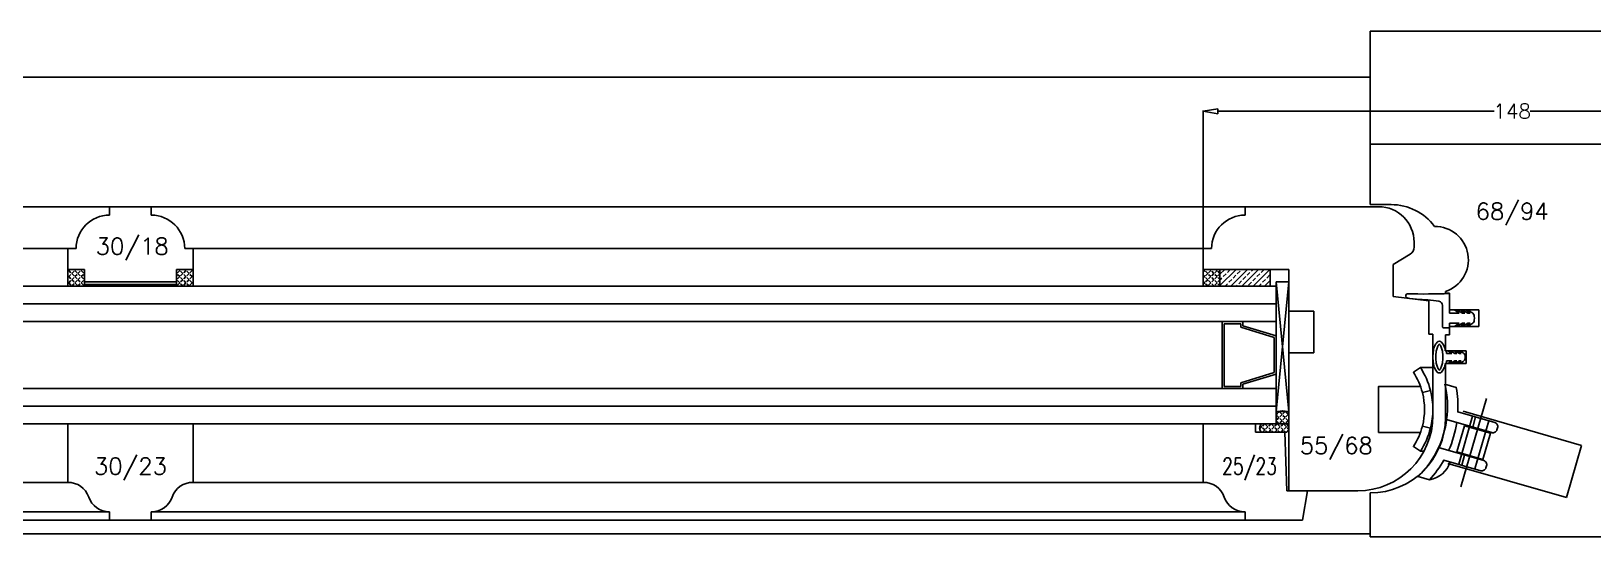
# Model space of a CAD drawing. Header units: millimetres. Extents: x 2806 to 10642, y -276 to 6064.
# Drawn here: x 5501.5 to 5875.6, y 488.1 to 609.1 of the extents above; entities that cross this region are included whole.
import ezdxf
from ezdxf.enums import TextEntityAlignment as Align

# ---------------------------------------------------------------- set-up
doc = ezdxf.new("R2010")
doc.units = ezdxf.units.MM
doc.linetypes.add('CACHE2', pattern=[4.7625, 3.175, -1.5875])
doc.layers.get('0').update_dxf_attribs({"color": 250})
doc.layers.add('dim', color=7, linetype='Continuous')
doc.styles.add('romans', font='romans.shx')
doc.dimstyles.new('ECH1-1', dxfattribs={"dimtxt": 3.5, "dimasz": 3.5, "dimexe": 0.18, "dimexo": 0, "dimgap": 0.09, "dimtad": 0, "dimdec": 4, "dimdsep": 46, "dimtxsty": 'romans', "dimblk1": 'CLOSEDBLANK', "dimblk2": 'CLOSEDBLANK', "dimsah": 1, "dimcen": 1, "dimclrd": 3, "dimclre": 3, "dimclrt": 6, "dimadec": 0, "dimazin": 0, "dimtfac": 1, "dimtdec": 4, "dimtofl": 0, "dimtmove": 0, "dimatfit": 3, "dimldrblk": 'CLOSEDBLANK', "dimfxl": 1, "dimtolj": 1, "dimtzin": 0, "dimarcsym": 0})

# ---------------------------------------------------------------- blocks, each defined once
blk = doc.blocks.new('_ClosedBlank')
at = {"color": 0, "linetype": 'ByBlock', "lineweight": -2}
for p, q in [((-1, 0.17), (0, 0)), ((-1, 0.17), (-1, -0.17)), ((0, 0), (-1, -0.17))]:
    blk.add_line(p, q, dxfattribs=at)
blk = doc.blocks.new('*D25')
at = {"layer": 'Defpoints', "color": 0, "transparency": 16777216}
for p in [(5930.28, 589.98), (5782.28, 557.12), (5930.28, 553.12)]:
    blk.add_point(p, dxfattribs=at)
at = {"layer": 'dim', "color": 3, "lineweight": -2, "transparency": 16777216}
for p, q in [((5782.28, 557.12), (5782.28, 590.16)), ((5785.78, 589.98), (5851.94, 589.98)), ((5926.78, 589.98), (5860.62, 589.98)), ((5930.28, 553.12), (5930.28, 590.16))]:
    blk.add_line(p, q, dxfattribs=at)
at = {"layer": 'dim', "color": 3, "lineweight": -2, "transparency": 16777216, "xscale": 3.5, "yscale": 3.5, "zscale": 3.5, "rotation": 180}
blk.add_blockref('_ClosedBlank', (5782.28, 589.98), dxfattribs=at)
at = {"layer": 'dim', "color": 3, "lineweight": -2, "transparency": 16777216, "xscale": 3.5, "yscale": 3.5, "zscale": 3.5}
blk.add_blockref('_ClosedBlank', (5930.28, 589.98), dxfattribs=at)
at = {"layer": 'dim', "color": 6, "transparency": 16777216, "insert": (5856.28, 589.98), "char_height": 3.5, "attachment_point": 5, "style": 'romans'}
blk.add_mtext('\\A1;148', dxfattribs=at)

msp = doc.modelspace()

# ---------------------------------------------------------------- linework, layer by layer
for p, q in [((5890.28495735, 609.11803476), (5822.28495735, 609.11803476)), ((5822.28495735, 582.11803476), (5822.28495735, 609.11803476)), ((5212.78495735, 598.11803476), (5822.28495735, 598.11803476)), ((5822.28495735, 582.11803476), (5822.28495735, 567.61803476)), ((5890.28495735, 582.11803476), (5822.28495735, 582.11803476)), ((5258.28495735, 567.11803476), (5520.28495735, 567.11803476)), ((5520.28495735, 565.11803476), (5520.28495735, 567.11803476)), ((5520.28495735, 567.11803476), (5530.28495735, 567.11803476)), ((5530.28495735, 567.11803476), (5792.28495735, 567.11803476)), ((5530.28495735, 567.11803476), (5530.28495735, 565.11803476)), ((5824.28495735, 567.11803476), (5792.28495735, 567.11803476)), ((5792.28495735, 567.11803476), (5792.28495735, 565.11803476)), ((5822.28495735, 567.61803476), (5827.28495735, 567.61803476)), ((5832.78495735, 557.45041551), (5832.78495735, 558.61803476)), ((5268.28495735, 557.11803476), (5510.28495735, 557.11803476)), ((5510.28495735, 552.11803476), (5510.28495735, 557.11803476)), ((5510.28495735, 557.11803476), (5512.28495735, 557.11803476)), ((5538.28495735, 557.11803476), (5540.28495735, 557.11803476)), ((5782.28495735, 557.11803476), (5540.28495735, 557.11803476)), ((5540.28495735, 557.11803476), (5540.28495735, 552.11803476)), ((5784.28495735, 557.11803476), (5782.28495735, 557.11803476)), ((5782.28495735, 557.11803476), (5782.28495735, 552.11803476)), ((5827.78495735, 553.31803476), (5831.81394886, 555.73542966)), ((5510.28495735, 548.11803476), (5510.28495735, 552.11803476)), ((5510.28495735, 552.11803476), (5514.28495735, 552.11803476)), ((5514.28495735, 552.11803476), (5510.28495735, 552.11803476)), ((5514.28495735, 552.11803476), (5514.28495735, 548.11803476)), ((5514.28495735, 549.11803476), (5514.28495735, 552.11803476)), ((5536.28495735, 552.11803476), (5536.28495735, 548.11803476)), ((5540.28495735, 552.11803476), (5536.28495735, 552.11803476)), ((5536.28495735, 552.11803476), (5536.28495735, 549.11803476)), ((5540.28495735, 552.11803476), (5536.28495735, 552.11803476)), ((5540.28495735, 548.11803476), (5540.28495735, 552.11803476)), ((5782.28495735, 548.11803476), (5782.28495735, 552.11803476)), ((5782.28495735, 552.11803476), (5786.28495735, 552.11803476)), ((5782.28495735, 552.11803476), (5802.78495735, 552.11803476)), ((5786.28495735, 552.11803476), (5786.28495735, 548.11803476)), ((5786.28495735, 548.11803476), (5786.28495735, 552.11803476)), ((5786.28495735, 552.11803476), (5798.28495735, 552.11803476)), ((5798.28495735, 552.11803476), (5798.28495735, 548.11803476)), ((5802.78495735, 552.11803476), (5802.78495735, 542.11803476)), ((5827.78495735, 545.61803476), (5827.78495735, 553.31803476)), ((5799.78495735, 548.11803476), (5250.78495735, 548.11803476)), ((5514.28495735, 548.11803476), (5510.28495735, 548.11803476)), ((5514.28495735, 549.11803476), (5514.28495735, 548.51803476)), ((5536.28495735, 549.11803476), (5514.28495735, 549.11803476)), ((5536.28495735, 549.11803476), (5514.28495735, 549.11803476)), ((5514.28495735, 548.51803476), (5536.28495735, 548.51803476)), ((5536.28495735, 548.51803476), (5536.28495735, 549.11803476)), ((5536.28495735, 548.11803476), (5540.28495735, 548.11803476)), ((5786.28495735, 548.11803476), (5782.28495735, 548.11803476)), ((5798.28495735, 548.11803476), (5786.28495735, 548.11803476)), ((5799.78495735, 549.11803476), (5802.78495735, 518.11803476)), ((5802.78495735, 549.11803476), (5799.78495735, 518.11803476)), ((5799.78495735, 518.11803476), (5799.78495735, 549.11803476)), ((5799.78495735, 549.11803476), (5802.78495735, 549.11803476)), ((5799.78495735, 515.11803476), (5799.78495735, 548.11803476)), ((5802.78495735, 549.11803476), (5802.78495735, 518.11803476)), ((5840.28495735, 546.81869268), (5840.28495735, 546.41803476)), ((5840.28495735, 546.41803476), (5841.28495735, 546.41803476)), ((5841.28495735, 546.41803476), (5841.28495735, 542.41803476)), ((5841.28495735, 541.61803476), (5841.28495735, 546.31803476)), ((5799.78495735, 543.86803476), (5250.78495735, 543.86803476)), ((5836.28495735, 544.61803476), (5827.78495735, 545.61803476)), ((5830.78495735, 545.85127632), (5830.78495735, 545.66831306)), ((5831.11124194, 545.27516419), (5831.80494254, 545.14509532)), ((5831.80494254, 545.14509532), (5833.32734788, 544.96598881)), ((5836.28495735, 536.61803476), (5836.28495735, 544.61803476)), ((5839.58495735, 543.48807644), (5839.58495735, 538.51803476)), ((5841.28495735, 542.41803476), (5848.28495735, 542.41803476)), ((5842.95923398, 542.41803476), (5842.44924053, 542.41803476)), ((5842.44924053, 542.41803476), (5843.5967258, 541.61803476)), ((5844.34350192, 541.61803476), (5842.95923398, 542.41803476)), ((5844.28885977, 542.41803476), (5843.90636468, 542.41803476)), ((5843.90636468, 542.41803476), (5844.98099374, 541.61803476)), ((5845.69134176, 541.61803476), (5844.28885977, 542.41803476)), ((5845.49098719, 542.41803476), (5845.16313426, 542.41803476)), ((5845.16313426, 542.41803476), (5846.18312116, 541.61803476)), ((5846.61908525, 541.77774974), (5845.49098719, 542.41803476)), ((5848.28495735, 542.41803476), (5848.28495735, 538.41803476)), ((5799.78495735, 539.61803476), (5250.78495735, 539.61803476)), ((5786.78530256, 523.61849501), (5786.78530256, 539.61849502)), ((5786.78530256, 539.61849502), (5791.78530256, 539.61849502)), ((5787.28530256, 524.11849501), (5787.28530256, 539.11849502)), ((5787.28530256, 539.11849502), (5791.28530256, 539.11849502)), ((5791.28530256, 539.11849502), (5791.28530256, 538.262956)), ((5791.78530256, 539.61849502), (5791.78530256, 538.61849502)), ((5802.78495735, 542.11803476), (5808.78495735, 542.11803476)), ((5808.78495735, 542.11803476), (5808.78495735, 532.11803476)), ((5843.5967258, 541.61803476), (5841.28495735, 541.61803476)), ((5841.28495735, 538.11803476), (5841.28495735, 539.21803476)), ((5841.28495735, 539.21803476), (5843.5967258, 539.21803476)), ((5843.5967258, 539.21803476), (5842.44924053, 538.41803476)), ((5842.95923398, 538.41803476), (5844.34350192, 539.21803476)), ((5844.98099374, 539.21803476), (5843.90636468, 538.41803476)), ((5844.28885977, 538.41803476), (5845.69134176, 539.21803476)), ((5844.98099374, 541.61803476), (5844.34350192, 541.61803476)), ((5844.34350192, 539.21803476), (5844.98099374, 539.21803476)), ((5846.18312116, 539.21803476), (5845.16313426, 538.41803476)), ((5845.49098719, 538.41803476), (5846.61908525, 539.05831977)), ((5846.18312116, 541.61803476), (5845.69134176, 541.61803476)), ((5845.69134176, 539.21803476), (5846.18312116, 539.21803476)), ((5847.28495735, 540.41803476), (5847.21439052, 540.90591268)), ((5847.21439052, 539.93015684), (5847.28495735, 540.41803476)), ((5791.28530256, 538.262956), (5799.28530256, 535.82962521)), ((5791.78530256, 538.61849502), (5799.78530256, 536.18516423)), ((5799.28530256, 535.82962521), (5799.28530256, 527.40736482)), ((5799.78530256, 536.18516423), (5799.78530256, 527.0518258)), ((5837.28495735, 536.61803476), (5836.28495735, 536.61803476)), ((5837.28495735, 517.11803476), (5837.28495735, 536.61803476)), ((5839.98495735, 538.11803476), (5841.28495735, 538.11803476)), ((5840.28495735, 536.41803476), (5840.28495735, 532.61803476)), ((5841.28495735, 536.41803476), (5840.28495735, 536.41803476)), ((5841.28495735, 538.41803476), (5841.28495735, 536.41803476)), ((5848.28495735, 538.41803476), (5841.28495735, 538.41803476)), ((5842.44924053, 538.41803476), (5842.95923398, 538.41803476)), ((5843.90636468, 538.41803476), (5844.28885977, 538.41803476)), ((5845.16313426, 538.41803476), (5845.49098719, 538.41803476)), ((5808.78495735, 532.11803476), (5802.78495735, 532.11803476)), ((5802.78495735, 532.11803476), (5802.78495735, 499.11803476)), ((5840.53495735, 532.61803476), (5840.26456412, 532.61803476)), ((5840.28495735, 532.61803476), (5845.28495735, 532.61803476)), ((5840.53495735, 532.01803476), (5840.53495735, 532.61803476)), ((5841.81878368, 532.01803476), (5840.53495735, 532.01803476)), ((5841.49066482, 532.61803476), (5840.95816973, 532.61803476)), ((5840.95816973, 532.61803476), (5841.81878368, 532.01803476)), ((5842.52886578, 532.01803476), (5841.49066482, 532.61803476)), ((5842.63788416, 532.61803476), (5842.35101285, 532.61803476)), ((5842.35101285, 532.61803476), (5843.00698464, 532.01803476)), ((5843.00698464, 532.01803476), (5842.52886578, 532.01803476)), ((5843.68974566, 532.01803476), (5842.63788416, 532.61803476)), ((5843.68947973, 532.61803476), (5843.29359003, 532.61803476)), ((5843.29359003, 532.61803476), (5844.05858021, 532.01803476)), ((5844.53555328, 532.137821), (5843.68947973, 532.61803476)), ((5844.05858021, 532.01803476), (5843.68974566, 532.01803476)), ((5845.03495735, 531.11803476), (5844.98203223, 531.4839432)), ((5845.28495735, 532.61803476), (5845.28495735, 529.61803476)), ((5834.28495735, 528.60878073), (5837.28495735, 528.60878073)), ((5840.26456412, 529.61803476), (5840.53495735, 529.61803476)), ((5840.28495735, 529.61803476), (5840.28495735, 516.61803476)), ((5840.28495735, 529.61803476), (5845.28495735, 529.61803476)), ((5840.53495735, 529.61803476), (5840.53495735, 530.21803476)), ((5840.53495735, 530.21803476), (5841.81878368, 530.21803476)), ((5841.81878368, 530.21803476), (5840.95816973, 529.61803476)), ((5840.95816973, 529.61803476), (5841.49066482, 529.61803476)), ((5841.49066482, 529.61803476), (5842.52886578, 530.21803476)), ((5843.00698464, 530.21803476), (5842.20101285, 529.61803476)), ((5842.20101285, 529.61803476), (5842.63788416, 529.61803476)), ((5842.52886578, 530.21803476), (5843.00698464, 530.21803476)), ((5842.63788416, 529.61803476), (5843.68974566, 530.21803476)), ((5844.05858021, 530.21803476), (5843.29359003, 529.61803476)), ((5843.29359003, 529.61803476), (5843.68947973, 529.61803476)), ((5843.68947973, 529.61803476), (5844.53555328, 530.09824852)), ((5843.68974566, 530.21803476), (5844.05858021, 530.21803476)), ((5844.98203223, 530.75212632), (5845.03495735, 531.11803476)), ((5791.28530256, 524.11849501), (5787.28530256, 524.11849501)), ((5799.28530256, 527.40736482), (5791.28530256, 524.97403403)), ((5791.28530256, 524.97403403), (5791.28530256, 524.11849501)), ((5799.78530256, 527.0518258), (5791.78530256, 524.61849501)), ((5791.78530256, 524.61849501), (5791.78530256, 523.61849501)), ((5799.78495735, 523.61803476), (5250.78495735, 523.61803476)), ((5791.78530256, 523.61849501), (5786.78530256, 523.61849501)), ((5850.12199288, 521.2389687), (5844.01873238, 500.10250231)), ((5799.78495735, 519.36803476), (5250.78495735, 519.36803476)), ((5802.78495735, 518.11803476), (5799.78495735, 518.11803476)), ((5799.78495735, 515.11803476), (5799.78495735, 517.11803476)), ((5802.78495735, 517.11803476), (5802.78495735, 515.11803476)), ((5846.81339128, 516.9900682), (5843.4843401, 505.46108653)), ((5844.50289101, 518.1776643), (5872.89231049, 509.98007728)), ((5799.78495735, 515.11803476), (5250.78495735, 515.11803476)), ((5510.28495735, 501.11803476), (5510.28495735, 515.11803476)), ((5510.28495735, 515.11803476), (5540.28495735, 515.11803476)), ((5540.28495735, 515.11803476), (5540.28495735, 501.11803476)), ((5794.78495735, 515.11803476), (5782.28495735, 515.11803476)), ((5782.28495735, 515.11803476), (5782.28495735, 501.11803476)), ((5794.78495735, 513.11803476), (5794.78495735, 515.11803476)), ((5801.78495735, 513.11803476), (5794.78495735, 513.11803476)), ((5796.28495735, 515.11803476), (5802.27415779, 515.11803476)), ((5802.27415779, 513.11803476), (5796.28495735, 513.11803476)), ((5802.78495735, 515.11803476), (5799.78495735, 515.11803476)), ((5802.28495735, 499.11803476), (5801.78495735, 513.11803476)), ((5850.65638516, 515.88038447), (5847.32733398, 504.35140281)), ((5872.89231049, 509.98007728), (5869.28583838, 497.49034714)), ((5834.28495735, 508.60878073), (5835.146628, 508.60878073)), ((5840.8964189, 505.68793416), (5869.28583838, 497.49034714)), ((5510.28495735, 501.11803476), (5268.28495735, 501.11803476)), ((5540.28495735, 501.11803476), (5782.28495735, 501.11803476)), ((5807.28495735, 499.11803476), (5802.28495735, 499.11803476)), ((5802.78495735, 499.11803476), (5819.28495735, 499.11803476)), ((5806.03495735, 492.11803476), (5807.28495735, 499.11803476)), ((5822.28495735, 498.61803476), (5822.28495735, 488.11803476)), ((5520.28495735, 494.11803476), (5258.51805161, 494.11803476)), ((5520.28495735, 492.11803476), (5520.28495735, 494.11803476)), ((5530.28495735, 494.11803476), (5792.05186309, 494.11803476)), ((5530.28495735, 494.11803476), (5530.28495735, 492.11803476)), ((5792.28495735, 494.11803476), (5792.28495735, 492.11803476)), ((5520.28495735, 492.11803476), (5258.28495735, 492.11803476)), ((5530.28495735, 492.11803476), (5520.28495735, 492.11803476)), ((5530.28495735, 492.11803476), (5792.28495735, 492.11803476)), ((5792.28495735, 492.11803476), (5806.03495735, 492.11803476)), ((5822.28495735, 488.81803476), (5206.01765453, 488.81803476)), ((5890.28495735, 488.11803476), (5822.28495735, 488.11803476))]:
    msp.add_line(p, q)
at = {"linetype": 'Continuous'}
for p, q in [((5510.28495735, 552.08229248), (5510.30383504, 552.06341479)), ((5510.28495735, 551.64042558), (5510.30383504, 551.65930327)), ((5510.28495735, 550.60055022), (5510.30383504, 550.58167253)), ((5510.28495735, 550.15868332), (5510.30383504, 550.17756101)), ((5510.5058908, 551.86135903), (5510.76256652, 552.11803476)), ((5510.5058908, 551.86135903), (5511.04470617, 551.32254366)), ((5510.5058908, 550.37961677), (5511.04470617, 550.91843214)), ((5510.5058908, 550.37961677), (5511.04470617, 549.8408014)), ((5511.24676193, 551.1204879), (5511.7855773, 551.65930327)), ((5511.24676193, 551.1204879), (5511.7855773, 550.58167253)), ((5511.24676193, 549.63874564), (5511.7855773, 550.17756101)), ((5511.73095733, 552.11803476), (5511.7855773, 552.06341479)), ((5511.98763306, 551.86135903), (5512.24430878, 552.11803476)), ((5511.98763306, 551.86135903), (5512.52644843, 551.32254366)), ((5511.98763306, 550.37961677), (5512.52644843, 550.91843214)), ((5511.98763306, 550.37961677), (5512.52644843, 549.8408014)), ((5512.72850419, 551.1204879), (5513.26731956, 551.65930327)), ((5512.72850419, 551.1204879), (5513.26731956, 550.58167253)), ((5512.72850419, 549.63874564), (5513.26731956, 550.17756101)), ((5513.21269959, 552.11803476), (5513.26731956, 552.06341479)), ((5513.46937532, 551.86135903), (5513.72605104, 552.11803476)), ((5513.46937532, 551.86135903), (5514.00819069, 551.32254366)), ((5513.46937532, 550.37961677), (5514.00819069, 550.91843214)), ((5513.46937532, 550.37961677), (5514.00819069, 549.8408014)), ((5514.21024645, 551.1204879), (5514.28495735, 551.1951988)), ((5514.21024645, 551.1204879), (5514.28495735, 551.045777)), ((5536.35966825, 551.1204879), (5536.28495735, 551.1951988)), ((5536.35966825, 551.1204879), (5536.28495735, 551.045777)), ((5537.10053938, 551.86135903), (5536.56172401, 551.32254366)), ((5537.10053938, 550.37961677), (5536.56172401, 550.91843214)), ((5537.10053938, 550.37961677), (5536.56172401, 549.8408014)), ((5537.10053938, 551.86135903), (5536.84386366, 552.11803476)), ((5537.35721511, 552.11803476), (5537.30259514, 552.06341479)), ((5537.84141051, 551.1204879), (5537.30259514, 551.65930327)), ((5537.84141051, 551.1204879), (5537.30259514, 550.58167253)), ((5537.84141051, 549.63874564), (5537.30259514, 550.17756101)), ((5538.58228164, 551.86135903), (5538.04346627, 551.32254366)), ((5538.58228164, 550.37961677), (5538.04346627, 550.91843214)), ((5538.58228164, 550.37961677), (5538.04346627, 549.8408014)), ((5538.58228164, 551.86135903), (5538.32560592, 552.11803476)), ((5538.83895737, 552.11803476), (5538.7843374, 552.06341479)), ((5539.32315277, 551.1204879), (5538.7843374, 551.65930327)), ((5539.32315277, 551.1204879), (5538.7843374, 550.58167253)), ((5539.32315277, 549.63874564), (5538.7843374, 550.17756101)), ((5540.0640239, 551.86135903), (5539.52520853, 551.32254366)), ((5540.0640239, 550.37961677), (5539.52520853, 550.91843214)), ((5540.0640239, 550.37961677), (5539.52520853, 549.8408014)), ((5540.0640239, 551.86135903), (5539.80734818, 552.11803476)), ((5540.28495735, 552.08229248), (5540.26607966, 552.06341479)), ((5540.28495735, 551.64042558), (5540.26607966, 551.65930327)), ((5540.28495735, 550.60055022), (5540.26607966, 550.58167253)), ((5540.28495735, 550.15868332), (5540.26607966, 550.17756101)), ((5782.62583814, 551.86135903), (5782.28495735, 551.52047824)), ((5782.62583814, 550.37961677), (5782.28495735, 550.72049756)), ((5782.62583814, 550.37961677), (5782.28495735, 550.03873598)), ((5782.62583814, 551.86135903), (5782.36916242, 552.11803476)), ((5782.88251387, 552.11803476), (5782.8278939, 552.06341479)), ((5783.36670927, 551.1204879), (5782.8278939, 551.65930327)), ((5783.36670927, 551.1204879), (5782.8278939, 550.58167253)), ((5783.36670927, 549.63874564), (5782.8278939, 550.17756101)), ((5784.1075804, 551.86135903), (5783.56876503, 551.32254366)), ((5784.1075804, 550.37961677), (5783.56876503, 550.91843214)), ((5784.1075804, 550.37961677), (5783.56876503, 549.8408014)), ((5784.1075804, 551.86135903), (5783.85090468, 552.11803476)), ((5784.36425613, 552.11803476), (5784.30963616, 552.06341479)), ((5784.84845153, 551.1204879), (5784.30963616, 551.65930327)), ((5784.84845153, 551.1204879), (5784.30963616, 550.58167253)), ((5784.84845153, 549.63874564), (5784.30963616, 550.17756101)), ((5785.58932266, 551.86135903), (5785.05050729, 551.32254366)), ((5785.58932266, 550.37961677), (5785.05050729, 550.91843214)), ((5785.58932266, 550.37961677), (5785.05050729, 549.8408014)), ((5785.58932266, 551.86135903), (5785.33264694, 552.11803476)), ((5785.84599839, 552.11803476), (5785.79137842, 552.06341479)), ((5786.28495735, 551.16572434), (5785.79137842, 551.65930327)), ((5786.28495735, 551.07525146), (5785.79137842, 550.58167253)), ((5786.28495735, 549.68398208), (5785.79137842, 550.17756101)), ((5790.15652133, 552.11803476), (5786.28495735, 548.24647078)), ((5787.46244449, 552.11803476), (5786.28495735, 550.94054762)), ((5786.73430532, 550.04285717), (5786.28495735, 549.5935092)), ((5787.74458413, 551.05313598), (5787.07106492, 550.37961677)), ((5788.75486294, 552.06341479), (5788.08134374, 551.38989558)), ((5792.85059816, 552.11803476), (5788.85059816, 548.11803476)), ((5790.10190136, 550.71637638), (5789.42838215, 550.04285717)), ((5791.11218018, 551.72665519), (5790.43866097, 551.05313598)), ((5791.50355974, 552.11803476), (5791.44893978, 552.06341479)), ((5795.544675, 552.11803476), (5791.544675, 548.11803476)), ((5792.45921859, 550.37961677), (5791.78569939, 549.70609756)), ((5793.46949741, 551.38989558), (5792.7959782, 550.71637638)), ((5794.19763658, 552.11803476), (5793.80625701, 551.72665519)), ((5794.81653583, 550.04285717), (5794.14301662, 549.36933796)), ((5798.23875183, 552.11803476), (5794.23875183, 548.11803476)), ((5795.82681464, 551.05313598), (5795.15329543, 550.37961677)), ((5796.83709345, 552.06341479), (5796.16357424, 551.38989558)), ((5798.18413187, 550.71637638), (5797.51061266, 550.04285717)), ((5510.28495735, 549.11880796), (5510.30383504, 549.09993027)), ((5510.28495735, 548.67694106), (5510.30383504, 548.69581875)), ((5510.5058908, 548.89787451), (5511.04470617, 549.43668988)), ((5510.5058908, 548.89787451), (5511.04470617, 548.35905914)), ((5511.24676193, 549.63874564), (5511.7855773, 549.09993027)), ((5511.24676193, 548.15700338), (5511.7855773, 548.69581875)), ((5511.24676193, 548.15700338), (5511.28573055, 548.11803476)), ((5511.98763306, 548.89787451), (5512.52644843, 549.43668988)), ((5511.98763306, 548.89787451), (5512.52644843, 548.35905914)), ((5512.72850419, 549.63874564), (5513.26731956, 549.09993027)), ((5512.72850419, 548.15700338), (5513.26731956, 548.69581875)), ((5512.72850419, 548.15700338), (5512.76747281, 548.11803476)), ((5513.46937532, 548.89787451), (5514.00819069, 549.43668988)), ((5513.46937532, 548.89787451), (5514.00819069, 548.35905914)), ((5514.21024645, 549.63874564), (5514.28495735, 549.71345654)), ((5514.21024645, 549.63874564), (5514.28495735, 549.56403474)), ((5514.21024645, 548.15700338), (5514.28495735, 548.23171428)), ((5514.21024645, 548.15700338), (5514.24921507, 548.11803476)), ((5536.35966825, 549.63874564), (5536.28495735, 549.71345654)), ((5536.35966825, 549.63874564), (5536.28495735, 549.56403474)), ((5536.35966825, 548.15700338), (5536.28495735, 548.23171428)), ((5536.35966825, 548.15700338), (5536.32069963, 548.11803476)), ((5537.10053938, 548.89787451), (5536.56172401, 549.43668988)), ((5537.10053938, 548.89787451), (5536.56172401, 548.35905914)), ((5537.84141051, 549.63874564), (5537.30259514, 549.09993027)), ((5537.84141051, 548.15700338), (5537.30259514, 548.69581875)), ((5537.84141051, 548.15700338), (5537.80244189, 548.11803476)), ((5538.58228164, 548.89787451), (5538.04346627, 549.43668988)), ((5538.58228164, 548.89787451), (5538.04346627, 548.35905914)), ((5539.32315277, 549.63874564), (5538.7843374, 549.09993027)), ((5539.32315277, 548.15700338), (5538.7843374, 548.69581875)), ((5539.32315277, 548.15700338), (5539.28418415, 548.11803476)), ((5540.0640239, 548.89787451), (5539.52520853, 549.43668988)), ((5540.0640239, 548.89787451), (5539.52520853, 548.35905914)), ((5540.28495735, 549.11880796), (5540.26607966, 549.09993027)), ((5540.28495735, 548.67694106), (5540.26607966, 548.69581875)), ((5782.62583814, 548.89787451), (5782.28495735, 549.2387553)), ((5782.62583814, 548.89787451), (5782.28495735, 548.55699372)), ((5783.36670927, 549.63874564), (5782.8278939, 549.09993027)), ((5783.36670927, 548.15700338), (5782.8278939, 548.69581875)), ((5783.36670927, 548.15700338), (5783.32774065, 548.11803476)), ((5784.1075804, 548.89787451), (5783.56876503, 549.43668988)), ((5784.1075804, 548.89787451), (5783.56876503, 548.35905914)), ((5784.84845153, 549.63874564), (5784.30963616, 549.09993027)), ((5784.84845153, 548.15700338), (5784.30963616, 548.69581875)), ((5784.84845153, 548.15700338), (5784.80948291, 548.11803476)), ((5785.58932266, 548.89787451), (5785.05050729, 549.43668988)), ((5785.58932266, 548.89787451), (5785.05050729, 548.35905914)), ((5786.28495735, 549.5935092), (5785.79137842, 549.09993027)), ((5786.28495735, 548.20223982), (5785.79137842, 548.69581875)), ((5788.08134374, 548.69581875), (5787.50355974, 548.11803476)), ((5789.09162255, 549.70609756), (5788.41810334, 549.03257835)), ((5790.43866097, 548.35905914), (5790.19763658, 548.11803476)), ((5791.44893978, 549.36933796), (5790.77542057, 548.69581875)), ((5793.80625701, 549.03257835), (5793.1327378, 548.35905914)), ((5796.16357424, 548.69581875), (5795.58579025, 548.11803476)), ((5797.17385306, 549.70609756), (5796.50033385, 549.03257835)), ((5798.28495735, 549.47016344), (5796.93282867, 548.11803476)), ((5798.28495735, 548.12312502), (5798.27986709, 548.11803476)), ((5800.40674526, 516.63522513), (5799.86792989, 517.1740405)), ((5800.40674526, 516.63522513), (5799.86792989, 516.09640976)), ((5801.14761639, 517.37609626), (5800.60880102, 517.91491163)), ((5801.14761639, 517.37609626), (5800.60880102, 516.83728089)), ((5801.14761639, 515.894354), (5800.60880102, 516.43316937)), ((5801.88848752, 518.11696739), (5801.34967215, 517.57815202)), ((5801.88848752, 516.63522513), (5801.34967215, 517.1740405)), ((5801.88848752, 516.63522513), (5801.34967215, 516.09640976)), ((5801.88848752, 518.11696739), (5801.83162243, 518.17383249)), ((5802.62935865, 517.37609626), (5802.09054328, 517.91491163)), ((5802.62935865, 517.37609626), (5802.09054328, 516.83728089)), ((5802.62935865, 515.894354), (5802.09054328, 516.43316937)), ((5796.27542057, 514.41261174), (5795.79835058, 513.93554175)), ((5796.27542057, 514.41261174), (5795.94971541, 514.7383169)), ((5796.98084359, 515.11803476), (5796.47747633, 514.6146675)), ((5797.0162917, 513.67174061), (5796.47747633, 514.21055598)), ((5797.0162917, 513.67174061), (5796.47747633, 513.13292524)), ((5797.75716283, 514.41261174), (5797.21834746, 514.95142711)), ((5797.75716283, 514.41261174), (5797.21834746, 513.87379637)), ((5797.56999756, 513.11803476), (5797.21834746, 513.46968485)), ((5798.46258585, 515.11803476), (5797.95921859, 514.6146675)), ((5798.49803396, 513.67174061), (5797.95921859, 514.21055598)), ((5798.49803396, 513.67174061), (5797.95921859, 513.13292524)), ((5799.23890509, 514.41261174), (5798.70008972, 514.95142711)), ((5799.23890509, 514.41261174), (5798.70008972, 513.87379637)), ((5799.05173982, 513.11803476), (5798.70008972, 513.46968485)), ((5799.94432811, 515.11803476), (5799.44096085, 514.6146675)), ((5799.97977622, 513.67174061), (5799.44096085, 514.21055598)), ((5799.97977622, 513.67174061), (5799.44096085, 513.13292524)), ((5800.40674526, 515.15348287), (5799.86792989, 515.69229824)), ((5800.72064735, 514.41261174), (5800.18183198, 514.95142711)), ((5800.72064735, 514.41261174), (5800.18183198, 513.87379637)), ((5800.53348208, 513.11803476), (5800.18183198, 513.46968485)), ((5800.40674526, 515.15348287), (5800.37129715, 515.11803476)), ((5801.14761639, 515.894354), (5800.60880102, 515.35553863)), ((5801.42607037, 515.11803476), (5800.92270311, 514.6146675)), ((5801.46151848, 513.67174061), (5800.92270311, 514.21055598)), ((5801.46151848, 513.67174061), (5800.92270311, 513.13292524)), ((5801.88848752, 515.15348287), (5801.34967215, 515.69229824)), ((5802.20238961, 514.41261174), (5801.66357424, 514.95142711)), ((5802.20238961, 514.41261174), (5801.66357424, 513.87379637)), ((5802.01522434, 513.11803476), (5801.66357424, 513.46968485)), ((5801.88848752, 515.15348287), (5801.85303941, 515.11803476)), ((5802.62935865, 515.894354), (5802.09054328, 515.35553863)), ((5802.58354739, 514.79376952), (5802.40444537, 514.6146675)), ((5802.75720938, 513.85779197), (5802.40444537, 514.21055598))]:
    msp.add_line(p, q, dxfattribs=at)
at = {"linetype": 'CACHE2'}
for p, q in [((5847.53395263, 516.7820025), (5846.8404003, 514.38013132)), ((5844.89845378, 507.65489202), (5844.20490145, 505.25302084))]:
    msp.add_line(p, q, dxfattribs=at)
for points in [[(5836.71879573, 523.10878073), (5834.78112545, 522.61336789, 0.0833425171), (5832.61523258, 527.5078633), (5834.28495735, 528.60878073, -0.0833425171)], [(5852.78083541, 514.22608367, 0.4142135624), (5852.09750787, 515.46425307), (5843.25802165, 518.01669898, 0.0562824343), (5842.88525843, 523.84903958), (5840.17284439, 524.63226272, -0.0905308653), (5840.58436095, 516.18659401), (5851.40395554, 513.06238189, 0.4142135624), (5852.64212495, 513.74570944)], [(5836.71879573, 514.10878073), (5834.78112545, 514.60419358, -0.0833425171), (5832.61523258, 509.70969816), (5834.28495735, 508.60878073, 0.0833425171)], [(5850.0066261, 504.61859895, -0.4142135624), (5848.76845669, 503.93527141), (5839.92897047, 506.48771732, -0.0562824343), (5836.504577, 501.75182472), (5833.79216296, 502.53504786, 0.0905308653), (5838.64241443, 509.4613547), (5849.46200902, 506.33714259, -0.4142135624), (5850.14533656, 505.09897319)]]:
    msp.add_lwpolyline(points, format="xyb", close=True)
msp.add_lwpolyline([(5834.13227667, 524.10878073), (5824.28495735, 524.10878073), (5824.28495735, 513.10878073), (5834.13227667, 513.10878073)])
msp.add_lwpolyline([(5843.04631207, 508.449921), (5849.29117714, 506.64668494), (5851.09441319, 512.89155001), (5844.84954812, 514.69478607)], close=True)
for centre, radius, start, end in [((5520.28495735, 557.11803476), 8, 90, 180), ((5530.28495735, 557.11803476), 8, 360, 90), ((5792.28495735, 557.11803476), 8, 90, 180), ((5824.28495735, 558.61803476), 8.5, 0, 90), ((5827.28495735, 554.61803476), 13, 36.8664862404, 90), ((5837.78495735, 554.41803476), 8, 288.2099568643, 90.7128896493), ((5830.78495735, 557.45041551), 2, 300.9637565321, 0), ((5831.18495735, 545.85127632), 0.4, 94.762357576, 180), ((5834.67166623, 776.29625932), 230.07329135, 269.1233909831, 271.6471528082), ((5831.18495735, 545.66831306), 0.4, 180, 259.3803447238), ((5831.75785448, 496.24877124), 48.74249273, 81.7534895104, 88.1547744226), ((5838.60343701, 543.51621403), 0.98192358, 358.3579310956, 81.4687215936), ((5846.02674943, 540.73413186), 1.2, 8.2302036554, 60.421656495), ((5846.02674943, 540.10193765), 1.2, 299.578343505, 351.7697963446), ((5838.83495735, 534.19711187), 0.72092288, 90.0000000001, 136.0000993157), ((5838.83495735, 534.19711187), 0.72092288, 43.9999006842, 90), ((5839.98495735, 538.51803476), 0.4, 180, 270.0000000001), ((5846.68953288, 531.11803476), 9.40457553, 170.5923880033, 180), ((5842.78689963, 531.7646442), 5.44873807, 158.1985905137, 170.5923880033), ((5840.34054812, 532.74318481), 2.81393686, 136.0000993156, 158.1985905136), ((5846.68953288, 531.11803476), 8.70457553, 170.5923880032, 180), ((5842.78689963, 531.7646442), 4.74873807, 158.1985905137, 170.5923880032), ((5840.34054812, 532.74318481), 2.11393686, 136.0000993156, 158.1985905137), ((5838.83495735, 534.19711187), 0.02092288, 90.0000000025, 136.0000993175), ((5838.83495735, 534.19711187), 0.02092288, 43.9999006834, 90), ((5837.32936658, 532.74318481), 2.11393686, 21.8014094864, 43.9999006842), ((5834.88301507, 531.7646442), 4.74873807, 9.4076119966, 21.8014094864), ((5837.32936658, 532.74318481), 2.81393686, 21.8014094863, 43.9999006842), ((5830.98038182, 531.11803476), 8.70457553, 0, 9.4076119967), ((5834.88301507, 531.7646442), 5.44873807, 9.4076119968, 21.8014094864), ((5830.98038182, 531.11803476), 9.40457553, 9.1776917509, 9.4076119962), ((5844.09130141, 531.35510759), 0.9, 8.2302036554, 60.421656495), ((5846.68953288, 531.11803476), 9.40457553, 180, 189.4076119966), ((5842.78689963, 530.47142531), 5.44873807, 189.4076119967, 201.8014094864), ((5840.34054812, 529.49288471), 2.81393686, 201.8014094864, 223.9999006844), ((5846.68953288, 531.11803476), 8.70457553, 180, 189.4076119966), ((5842.78689963, 530.47142531), 4.74873807, 189.4076119967, 201.8014094864), ((5838.83495735, 528.03895764), 0.72092288, 223.9999006843, 269.9999999999), ((5840.34054812, 529.49288471), 2.11393686, 201.8014094863, 223.9999006843), ((5838.83495735, 528.03895764), 0.02092288, 223.9999006841, 270), ((5838.83495735, 528.03895764), 0.02092288, 269.9999999975, 316.0000993135), ((5838.83495735, 528.03895764), 0.72092288, 269.9999999999, 316.0000993157), ((5837.32936658, 529.49288471), 2.11393686, 316.0000993158, 338.1985905137), ((5834.88301507, 530.47142531), 4.74873807, 338.1985905137, 350.5923880034), ((5837.32936658, 529.49288471), 2.81393686, 316.0000993157, 338.1985905136), ((5830.98038182, 531.11803476), 8.70457553, 350.5923880033, 360), ((5834.88301507, 530.47142531), 5.44873807, 338.1985905136, 350.5923880033), ((5830.98038182, 531.11803476), 9.40457553, 350.5923880035, 350.8223082488), ((5844.09130141, 530.88096193), 0.9, 299.578343505, 351.7697963446), ((5819.11829068, 518.60878073), 16.16666667, 345.6581685404, 14.3418314596), ((5819.11829068, 518.60878073), 18.16666667, 345.6581685404, 14.3418314596), ((5801.28495735, 516.72191321), 1.55142266, 14.7930176084, 165.2069823919), ((5819.28495735, 517.11803476), 18, 270, 0), ((5822.28495735, 516.61803476), 18, 270, 0), ((5797.03495735, 514.11803476), 1.25, 126.8698976458, 233.1301023542), ((5801.55070003, 514.11803476), 1.23425732, 305.8841497803, 54.1158502197), ((5817.24712881, 519.28234359), 23.54166667, 335.3436543379, 352.443669689), ((5817.24712881, 519.28234359), 26.04166667, 336.1697357762, 351.6175882506), ((5835.50871946, 507.82908733), 6.15831576, 279.3061297696, 343.312638278), ((5510.40150448, 495.96310209), 5.15625, 18.7207882155, 91.2951713873), ((5520.16841022, 499.27296743), 5.15625, 198.7207882155, 271.2951713875), ((5530.40150448, 499.27296743), 5.15625, 268.7048286125, 341.2792117845), ((5540.16841022, 495.96310209), 5.15625, 88.7048286127, 161.2792117845), ((5782.40150448, 495.96310209), 5.15625, 18.7207882155, 91.2951713873), ((5792.16841022, 499.27296743), 5.15625, 198.7207882155, 271.2951713875)]:
    msp.add_arc(centre, radius, start, end)

# ---------------------------------------------------------------- texts
at = {"layer": 'dim', "style": 'romans'}
for s, p in [('68/94', (5856.28495735, 564.02166667)), ('30/18', (5525.73194312, 555.65241352)), ('55/68', (5814.15510986, 507.92628446)), ('30/23', (5525.28495735, 503.00209575))]:
    msp.add_text(s, height=4, dxfattribs=at).set_placement(p, align=Align.CENTER)
at = {"layer": 'dim', "style": 'romans', "width": 0.75}
msp.add_text('25/23', height=4, dxfattribs=at).set_placement((5793.371188, 503.00209575), align=Align.CENTER)

# ---------------------------------------------------------------- dimensions: what is measured, and where the dimension line sits
at = {"layer": 'dim'}
dim = msp.add_linear_dim(base=(5930.28495735, 589.98238907), p1=(5782.28495735, 557.11803476), p2=(5930.28495735, 553.11803476), dimstyle='ECH1-1', dxfattribs=at)
dim.commit()
dim.dimension.update_dxf_attribs({"geometry": '*D25', "text_midpoint": (5856.28495735, 589.98238907)})

doc.saveas('drawing.dxf')
